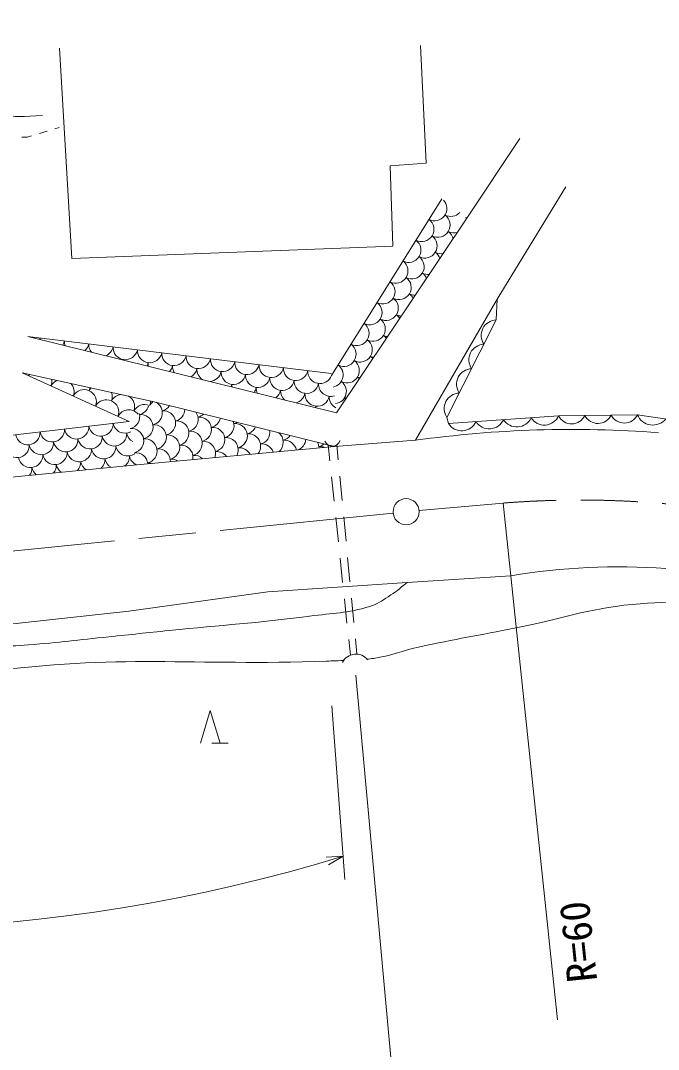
# Model space of a CAD drawing. Units: millimetres, scale not verified. Extents: x 40000 to 680000, y 20000 to 380000.
# Drawn here: x 422934 to 461958, y 261070 to 324036 of the extents above; entities that cross this region are included whole.
import ezdxf
from ezdxf.enums import TextEntityAlignment as Align

# ---------------------------------------------------------------- set-up
doc = ezdxf.new("R2010")
doc.units = ezdxf.units.MM
doc.header["$LTSCALE"] = 1000
doc.linetypes.add('CHAIN', pattern=[18.5, 12, -1.5, 3.5, -1.5])
for name, color, linetype, lineweight in [('M-BGD', 7, 'Continuous', 13), ('M-BMK', 2, 'CHAIN', 13), ('M-BMK-SRVR', 3, 'Continuous', 13), ('M-STR-HTXT', 7, 'Continuous', 13)]:
    doc.layers.add(name, color=color, linetype=linetype, lineweight=lineweight)
doc.styles.add('ＭＳ ゴシック', font='')
doc.styles.get('ＭＳ ゴシック').set_extended_font_data('MS Gothic')

msp = doc.modelspace()

# ---------------------------------------------------------------- linework, layer by layer
at = {"layer": 'M-BGD'}
for p, q in [((425303, 317493), (425039, 317414)), ((423338, 316908), (423012, 316905)), ((423602, 316987), (423338, 316908)), ((424560, 317272), (424081, 317129)), ((450245, 311942), (453474, 316820)), ((452084, 306978), (456297, 313851)), ((441961, 302321), (448701, 313135)), ((442272, 300027), (450245, 311942)), ((452084, 306978), (447090, 298349)), ((423380, 304710), (441945, 302437)), ((442272, 300027), (423380, 304710)), ((429573, 299507), (423022, 302479)), ((423022, 302479), (431109, 300712)), ((415935, 297889), (429573, 299507)), ((441848, 297101), (441746, 298064)), ((447090, 298349), (442137, 297967)), ((442374, 297144), (442285, 298076)), ((416212, 295489), (430053, 296852)), ((442112, 294615), (441954, 296107)), ((442611, 294656), (442469, 296149)), ((442376, 292129), (442217, 293621)), ((442849, 292167), (442706, 293660)), ((442639, 289643), (442481, 291135)), ((443087, 289678), (442944, 291171)), ((442903, 287157), (442745, 288649)), ((443324, 287190), (443182, 288683)), ((443111, 285199), (443009, 286162)), ((443508, 285263), (443419, 286194)), ((433942, 279817), (434542, 281817)), ((434542, 281817), (435142, 279817)), ((434642, 279817), (435642, 279817))]:
    msp.add_line(p, q, dxfattribs=at)
for points in [[(425307, 322340), (426069, 309471), (445712, 310233), (445542, 315144), (447744, 315313), (447405, 322510)], [(359152, 318752), (363439, 316604), (368236, 313305), (372131, 309878), (374693, 307230), (379209, 301911), (383245, 297945), (384508, 296916), (387667, 294296), (392615, 290985), (396101, 289300), (401003, 287628), (406150, 286715), (411941, 286376), (418164, 286657), (429547, 287885), (438057, 289066), (446577, 289647), (452919, 290062)], [(452084, 306978), (452038, 305715), (449020, 299748), (449113, 299374), (455851, 299842), (460672, 299917), (469376, 298619)], [(431109, 300712), (442137, 297967), (430053, 296852)]]:
    msp.add_lwpolyline(points, dxfattribs=at)
for centre, radius, start, end in [((448264, 312533), 752, 242.01483, 43.87275), ((447471, 311260), 752, 242.01483, 54.11509), ((448461, 311526), 752, 242.01483, 54.11509), ((449255, 312799), 752, 242.01483, 316.74872), ((449452, 311792), 752, 6.26629, 15.65769), ((449452, 311792), 752, 242.01483, 286.15907), ((448659, 310519), 752, 11.70936, 54.11509), ((446677, 309987), 752, 242.01483, 54.11509), ((447668, 310253), 752, 242.01483, 54.11509), ((447865, 309246), 752, 16.68443, 54.11509), ((448659, 310519), 752, 242.01483, 280.716), ((445884, 308714), 752, 242.01483, 54.11509), ((446875, 308980), 752, 242.01483, 54.11509), ((447865, 309246), 752, 242.01483, 275.74092), ((447072, 307973), 752, 21.32521, 54.11509), ((445090, 307441), 752, 242.01483, 54.11509), ((446081, 307707), 752, 242.01483, 54.11509), ((446278, 306700), 752, 25.71693, 54.11509), ((447072, 307973), 752, 242.01483, 271.10015), ((444297, 306168), 752, 242.01483, 54.11509), ((445288, 306434), 752, 242.01483, 54.11509), ((446278, 306700), 752, 242.01483, 266.70843), ((445485, 305427), 752, 29.91835, 54.11509), ((443503, 304895), 752, 242.01483, 54.11509), ((444494, 305161), 752, 242.01483, 54.11509), ((452061, 304766), 948, 91.3857, 214.94621), ((445485, 305427), 752, 242.01483, 262.507), ((444692, 304154), 752, 33.97248, 54.11509), ((423386, 304762), 752, 342.15702, 349.06883), ((424875, 304579), 752, 176.96857, 184.10654), ((424875, 304579), 752, 328.04926, 349.06883), ((426364, 304397), 752, 176.96857, 199.48649), ((426364, 304397), 752, 312.66931, 349.06883), ((427852, 304215), 752, 176.96857, 218.42438), ((442710, 303622), 752, 242.01483, 54.11509), ((443701, 303888), 752, 242.01483, 54.11509), ((451306, 303275), 948, 91.3857, 214.94621), ((427852, 304215), 752, 293.73141, 349.06883), ((429341, 304032), 752, 176.96857, 349.06883), ((430830, 303850), 752, 176.96857, 349.06883), ((432319, 303668), 752, 176.96857, 349.06883), ((433808, 303485), 752, 176.96857, 349.06883), ((428512, 303429), 752, 346.76641, 349.06883), ((430001, 303246), 752, 176.96857, 179.32181), ((430001, 303246), 752, 332.83398, 349.06883), ((431490, 303064), 752, 176.96857, 194.12586), ((431490, 303064), 752, 318.02993, 349.06883), ((432978, 302882), 752, 176.96857, 211.42064), ((435297, 303303), 752, 176.96857, 349.06883), ((436786, 303121), 752, 176.96857, 349.06883), ((438275, 302938), 752, 176.96857, 349.06883), ((441917, 302349), 752, 280.77947, 54.11509), ((442907, 302615), 752, 242.01483, 54.11509), ((443898, 302881), 752, 37.91233, 54.11509), ((444692, 304154), 752, 242.01483, 258.45288), ((422721, 302558), 752, 339.55218, 346.65014), ((424087, 301939), 752, 144.13261, 151.65245), ((432978, 302882), 752, 300.73515, 349.06883), ((434467, 302699), 752, 176.96857, 238.33575), ((434467, 302699), 752, 273.82004, 349.06883), ((435956, 302517), 752, 176.96857, 349.06883), ((437445, 302335), 752, 176.96857, 349.06883), ((439764, 302756), 752, 176.96857, 349.06883), ((441252, 302574), 752, 176.96857, 340.37569), ((450552, 301783), 948, 91.3857, 214.94621), ((424087, 301939), 752, 339.55218, 11.22547), ((425453, 301319), 752, 112.89932, 151.65245), ((425453, 301319), 752, 339.55218, 42.45876), ((435127, 301913), 752, 337.52621, 349.06883), ((436616, 301731), 752, 176.96857, 189.0209), ((438934, 302152), 752, 176.96857, 349.06883), ((440423, 301970), 752, 176.96857, 349.06883), ((441912, 301788), 752, 176.96857, 286.93812), ((442114, 301342), 752, 276.20936, 54.11509), ((443898, 302881), 752, 242.01483, 254.51303), ((443105, 301608), 752, 41.76439, 54.11509), ((426819, 300699), 752, 339.55218, 151.65245), ((426426, 301647), 752, 339.55218, 354.29166), ((427792, 301027), 752, 135.49742, 151.65245), ((427792, 301027), 752, 339.55218, 19.86066), ((429158, 300407), 752, 95.86407, 151.65245), ((429158, 300407), 752, 339.55218, 59.49401), ((436616, 301731), 752, 323.1349, 349.06883), ((438104, 301549), 752, 176.96857, 205.19657), ((438104, 301549), 752, 306.95922, 349.06883), ((439593, 301367), 752, 176.96857, 226.77473), ((439593, 301367), 752, 285.38106, 349.06883), ((441082, 301184), 752, 176.96857, 349.06883), ((442571, 301002), 752, 176.96857, 243.10069), ((449797, 300292), 948, 91.3857, 214.94621), ((428185, 300080), 752, 339.55218, 151.65245), ((430524, 299788), 752, 67.23916, 151.65245), ((430038, 300654), 752, 283.47656, 343.14976), ((430130, 300735), 752, 342.21408, 2.05413), ((431496, 300116), 752, 125.94164, 147.7353), ((430852, 300030), 752, 283.47656, 60.36091), ((431418, 300886), 752, 283.47656, 327.15661), ((440253, 300581), 752, 342.16119, 349.06883), ((441742, 300398), 752, 176.96857, 184.10217), ((442311, 300335), 752, 45.55072, 54.11509), ((443105, 301608), 752, 242.01483, 250.66097), ((429551, 299460), 752, 39.92831, 151.65245), ((429471, 299799), 752, 283.47656, 15.27196), ((430286, 299175), 752, 283.47656, 95.57682), ((431667, 299406), 752, 283.47656, 95.57682), ((432233, 300262), 752, 283.47656, 358.73859), ((433047, 299638), 752, 283.47656, 35.80546), ((433614, 300494), 752, 283.47656, 314.51498), ((433862, 299014), 752, 283.47656, 95.57682), ((453292, 300128), 963, 212.70441, 335.24058), ((454977, 300245), 963, 212.70441, 335.24058), ((456649, 300250), 896, 207.11617, 334.67562), ((458256, 300275), 896, 207.11617, 334.67562), ((459863, 300300), 896, 207.11617, 334.67562), ((461620, 300306), 1024, 202.30492, 320.72393), ((426356, 299178), 752, 190.71795, 2.81821), ((427845, 299354), 752, 190.71795, 2.81821), ((429335, 299531), 752, 190.71795, 298.04485), ((431100, 298551), 752, 283.47656, 95.57682), ((432481, 298783), 752, 283.47656, 95.57682), ((434428, 299870), 752, 283.47656, 347.21781), ((434676, 298391), 752, 283.47656, 95.57682), ((435243, 299246), 752, 283.47656, 20.379), ((435809, 300102), 752, 283.47656, 299.81382), ((436057, 298622), 752, 283.47656, 95.57682), ((436623, 299478), 752, 283.47656, 335.74605), ((449923, 299894), 963, 212.70441, 335.24058), ((451608, 300011), 963, 212.70441, 335.24058), ((423377, 298824), 752, 190.71795, 2.81821), ((424866, 299001), 752, 190.71795, 2.81821), ((427183, 298571), 752, 190.71795, 2.81821), ((428673, 298748), 752, 190.71795, 2.81821), ((430162, 298925), 752, 190.71795, 240.91967), ((429720, 298319), 752, 283.47656, 95.57682), ((431915, 297927), 752, 283.47656, 95.57682), ((433296, 298159), 752, 283.47656, 95.57682), ((435491, 297767), 752, 332.10066, 95.57682), ((436871, 297999), 752, 322.01432, 95.57682), ((437438, 298854), 752, 283.47656, 7.43493), ((438252, 298230), 752, 309.84365, 51.33063), ((438818, 299086), 752, 283.47656, 323.83399), ((456674, 229631), 69383, 85.63271, 97.94021), ((422714, 298041), 752, 190.71795, 2.81821), ((424204, 298217), 752, 190.71795, 2.81821), ((425694, 298394), 752, 190.71795, 2.81821), ((428010, 297964), 752, 190.71795, 2.81821), ((429500, 298141), 752, 190.71795, 304.97958), ((430534, 297695), 752, 283.47656, 95.57682), ((432729, 297303), 752, 349.55572, 95.57682), ((434110, 297535), 752, 341.12939, 95.57682), ((436305, 297143), 752, 27.52305, 95.57682), ((437686, 297375), 752, 19.18993, 95.57682), ((439067, 297606), 752, 11.14925, 95.57682), ((439633, 298462), 752, 291.21079, 355.56728), ((440447, 297838), 752, 3.224, 31.20057), ((441014, 298694), 752, 283.47656, 310.78892), ((441262, 297214), 752, 68.15342, 95.57682), ((442007, 298489), 499, 201.84645, 341.54786), ((423542, 297434), 752, 190.71795, 2.81821), ((425031, 297611), 752, 190.71795, 2.81821), ((426521, 297787), 752, 190.71795, 2.81821), ((427348, 297181), 752, 313.64049, 2.81821), ((428838, 297357), 752, 190.71795, 241.48693), ((428838, 297357), 752, 309.75748, 2.81821), ((430327, 297534), 752, 190.71795, 245.80496), ((429968, 296840), 752, 5.58114, 95.57682), ((431349, 297072), 752, 357.64409, 95.57682), ((432163, 296448), 752, 57.74486, 95.57682), ((433544, 296680), 752, 46.18652, 95.57682), ((434925, 296911), 752, 36.38979, 95.57682), ((422879, 296650), 752, 323.7007, 2.81821), ((424369, 296827), 752, 190.71795, 230.69565), ((424369, 296827), 752, 320.54876, 2.81821), ((425859, 297004), 752, 190.71795, 234.03216), ((425859, 297004), 752, 317.21225, 2.81821), ((427348, 297181), 752, 190.71795, 237.60392), ((430782, 296216), 752, 73.89403, 95.57682), ((459491, 250347), 40254, 72.2976, 99.39561), ((443450, 284353), 912, 38.31378, 153.56926)]:
    msp.add_arc(centre, radius, start, end, dxfattribs=at)
for points, knots in [([(424270, 318232), (423082, 318150), (422653, 318119), (421634, 318263), (420627, 318406), (420108, 318699), (419123, 318949), (418164, 319193), (417639, 319404), (416658, 319527), (415745, 319641), (415223, 319536), (414303, 319542), (413505, 319548), (413053, 319472), (412260, 319558), (411361, 319655), (410896, 319944), (409998, 320041), (409017, 320148), (408456, 320156), (407471, 320088), (406794, 320041), (406408, 320020), (405748, 319862), (404638, 319597), (403964, 319538), (402956, 319004), (402321, 318668), (402048, 318345), (401443, 317959), (400625, 317438), (400184, 317092), (399282, 316735), (398464, 316410), (397943, 316405), (397067, 316313), (395976, 316199), (395357, 316238), (394260, 316220), (392636, 316193), (391726, 316288), (390103, 316228), (388973, 316185), (388347, 316040), (387217, 316009), (386407, 315988), (385950, 315938), (385143, 316009), (384761, 316043), (384545, 316075), (384176, 316181), (383657, 316330), (383403, 316516), (382912, 316742), (382354, 317000), (382032, 317126), (381489, 317415), (380603, 317888), (380101, 318148), (379259, 318695), (377638, 319745), (376766, 320394), (375272, 321618), (374473, 322273), (374157, 322799), (373315, 323396), (372941, 323661), (372803, 323763), (372332, 324036)], [0, 0, 0, 0, 1, 1, 1, 2, 2, 2, 3, 3, 3, 4, 4, 4, 5, 5, 5, 6, 6, 6, 7, 7, 7, 8, 8, 8, 9, 9, 9, 10, 10, 10, 11, 11, 11, 12, 12, 12, 13, 13, 13, 14, 14, 14, 15, 15, 15, 16, 16, 16, 17, 17, 17, 18, 18, 18, 19, 19, 19, 20, 20, 20, 21, 21, 21, 22, 22, 22, 23, 23, 23, 23]), ([(446577, 289647), (446065, 289218), (445905, 289078), (445428, 288779), (445007, 288515), (444779, 288328), (444305, 288182), (442911, 287753), (442065, 287775), (440620, 287586), (437272, 287147), (435379, 287057), (432021, 286708), (430582, 286559), (429776, 286471), (428336, 286322), (426418, 286125), (425346, 285979), (423423, 285831), (421931, 285716), (421092, 285709), (419598, 285620), (418569, 285559), (417993, 285529), (416966, 285445), (416429, 285401), (416257, 285387), (415593, 285324)], [0, 0, 0, 0, 1, 1, 1, 2, 2, 2, 3, 3, 3, 4, 4, 4, 5, 5, 5, 6, 6, 6, 7, 7, 7, 8, 8, 8, 9, 9, 9, 9]), ([(444131, 284952), (444256, 284966), (444388, 284983), (444526, 285002), (445624, 285158), (446198, 285449), (447281, 285689), (449600, 286203), (450918, 286401), (453247, 286865), (456027, 287419), (457538, 288034), (460359, 288304), (462993, 288556), (464487, 288424), (467132, 288389), (468485, 288371), (469288, 287935), (470593, 288290), (471049, 288414), (471257, 288462), (471731, 288696)], [0, 0, 0, 0, 1, 1, 1, 2, 2, 2, 3, 3, 3, 4, 4, 4, 5, 5, 5, 6, 6, 6, 7, 7, 7, 7]), ([(389747, 282293), (392352, 281908), (393142, 281803), (395335, 281700), (397746, 281587), (399102, 281714), (401513, 281838), (405157, 282026), (407203, 282134), (410829, 282547), (413222, 282819), (414549, 283081), (416925, 283478), (418416, 283728), (419238, 283949), (420735, 284156), (428831, 285275), (433480, 284540), (441648, 284833), (442056, 284848), (442185, 284852), (442694, 284871)], [0, 0, 0, 0, 1, 1, 1, 2, 2, 2, 3, 3, 3, 4, 4, 4, 5, 5, 5, 6, 6, 6, 7, 7, 7, 7])]:
    msp.add_open_spline(points, degree=3, knots=knots, dxfattribs=at)
at = {"layer": 'M-BMK'}
for p, q in [((447320, 294049), (452452, 294506)), ((416732, 290989), (445727, 293898))]:
    msp.add_line(p, q, dxfattribs=at)
msp.add_arc((457167, 235136), 59557, 55.81346, 94.54046, dxfattribs=at)
at = {"layer": 'M-BMK-SRVR'}
msp.add_line((452452, 294506), (455778, 262883), dxfattribs=at)
msp.add_circle((446523, 293978), 800, dxfattribs=at)
at = {"layer": 'M-STR-HTXT'}
for p, q in [((443440, 283984), (446217, 253570)), ((441969, 282107), (442770, 271476)), ((442664, 272889), (441634, 272835)), ((442664, 272889), (441781, 272357))]:
    msp.add_line(p, q, dxfattribs=at)
msp.add_arc((413020, 369409), 100970, 225.02539, 287.07288, dxfattribs=at)

# ---------------------------------------------------------------- texts
at = {"layer": 'M-BMK-SRVR', "style": 'ＭＳ ゴシック'}
msp.add_text('R=60', height=1833, rotation=95.97, dxfattribs=at).set_placement((457304, 265173), align=Align.MIDDLE_LEFT)

doc.saveas('drawing.dxf')
